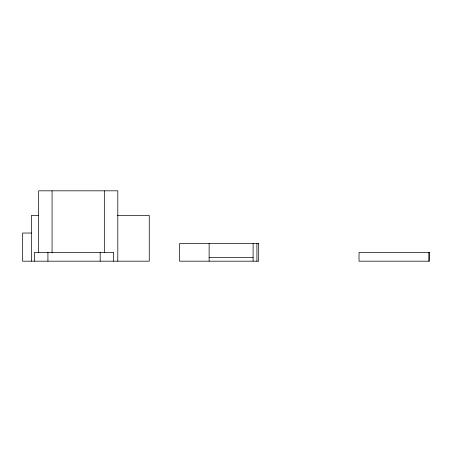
<?xml version="1.0" encoding="UTF-8"?>
<svg xmlns="http://www.w3.org/2000/svg" width="452" height="452" viewBox="0 0 452 452"><rect width="100%" height="100%" fill="white"/><g stroke="black" fill="none" stroke-linecap="round" stroke-linejoin="round"><path stroke-width="0.68" d="M38.793 215.446L31.397 215.446L31.397 261.183M117.509 215.446L149.256 215.446L149.256 261.183L22.6 261.183L22.6 233.034L31.397 233.034M209.123 257.663L253.103 257.663M428.812 252.385L428.812 261.183M256.917 243.588L256.917 261.183M253.103 243.588L253.103 261.183M209.123 243.588L209.123 261.183M117.802 261.183L117.802 190.817L38.646 190.817L38.646 252.736M113.661 261.183L113.661 252.385L34.499 252.385L34.499 261.183M104.327 190.817L104.327 252.385M100.18 252.385L100.18 261.183M52.065 190.817L52.065 252.736M47.923 252.385L47.923 261.183M258.68 243.588L179.517 243.588L179.517 261.183L258.68 261.183L258.68 243.588M429.4 252.385L359.035 252.385L359.035 261.183L429.4 261.183L429.4 252.385"/></g></svg>
